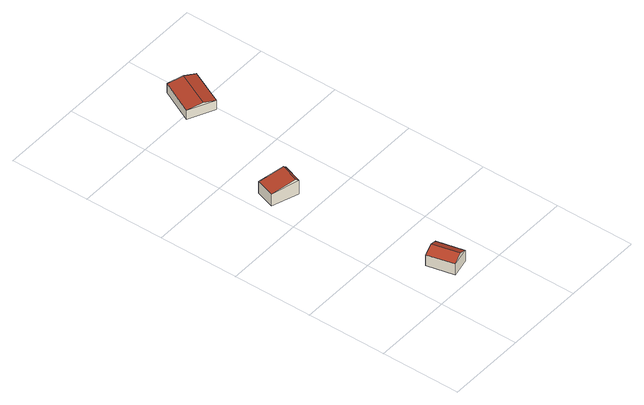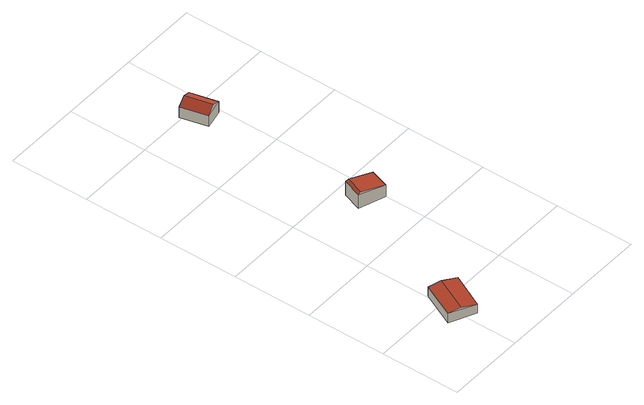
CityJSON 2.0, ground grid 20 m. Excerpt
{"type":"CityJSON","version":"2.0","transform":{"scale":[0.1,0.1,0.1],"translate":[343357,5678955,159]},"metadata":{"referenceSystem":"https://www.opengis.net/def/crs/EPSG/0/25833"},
"CityObjects":{
"building1":{"type":"Building","attributes":{"Dachtyp_tdc":"tdcGableRoof","Gemeindeschluessel":14729160,"Dachneigung":24.96,"QualitaetDacherkennung":83,"Geometrietyp2DReferenz":"3000","function":"31001_9998","roofType":"3100","measuredHeight":4.14},"geometry":[{"type":"MultiSurface","lod":"2","boundaries":[[[0,1,2,3]],[[1,4,5,2]],[[4,6,7,5]],[[6,0,3,7]],[[4,1,8]],[[0,6,9]],[[1,0,9,8]],[[6,4,8,9]],[[3,2,5,7]]],"semantics":{"surfaces":[{"type":"WallSurface"},{"type":"RoofSurface"},{"type":"GroundSurface"}],"values":[0,0,0,0,0,0,1,1,2]}}]},
"building2":{"type":"Building","attributes":{"Dachtyp_tdc":"tdcGableRoof","Gemeindeschluessel":14729160,"Dachneigung":10.94,"QualitaetDacherkennung":15,"Geometrietyp2DReferenz":"3000","function":"31001_9998","roofType":"3100","measuredHeight":4.48},"geometry":[{"type":"MultiSurface","lod":"2","boundaries":[[[10,11,12,13]],[[11,14,15,12]],[[14,16,17,15]],[[16,10,13,17]],[[14,11,18]],[[10,16,19]],[[11,10,19,18]],[[16,14,18,19]],[[13,12,15,17]]],"semantics":{"surfaces":[{"type":"WallSurface"},{"type":"RoofSurface"},{"type":"GroundSurface"}],"values":[0,0,0,0,0,0,1,1,2]}}]},
"building3":{"type":"Building","attributes":{"Dachtyp_tdc":"tdcGableRoof","Gemeindeschluessel":14729160,"Dachneigung":10.46,"QualitaetDacherkennung":64,"Geometrietyp2DReferenz":"3000","function":"31001_9998","roofType":"3100","measuredHeight":3.15},"geometry":[{"type":"MultiSurface","lod":"2","boundaries":[[[20,21,22,23]],[[21,24,25,22]],[[24,26,27,25]],[[26,20,23,27]],[[24,21,28]],[[20,26,29]],[[21,20,29,28]],[[26,24,28,29]],[[23,22,25,27]]],"semantics":{"surfaces":[{"type":"WallSurface"},{"type":"RoofSurface"},{"type":"GroundSurface"}],"values":[0,0,0,0,0,0,1,1,2]}}]}
},
"vertices":[
[91,87,74],[107,19,74],[107,19,44],[91,87,44],[59,8,75],[59,8,44],[43,76,75],[43,76,44],[83,13,86],[67,81,86],
[5,463,60],[21,510,60],[21,510,28],[5,463,28],[87,488,67],[87,488,28],[71,440,67],[71,440,28],[81,490,72],[65,443,72],
[237,847,31],[196,761,31],[196,761,5],[237,847,5],[132,791,30],[132,791,5],[174,877,30],[174,877,5],[169,774,37],[210,860,37]
]}
